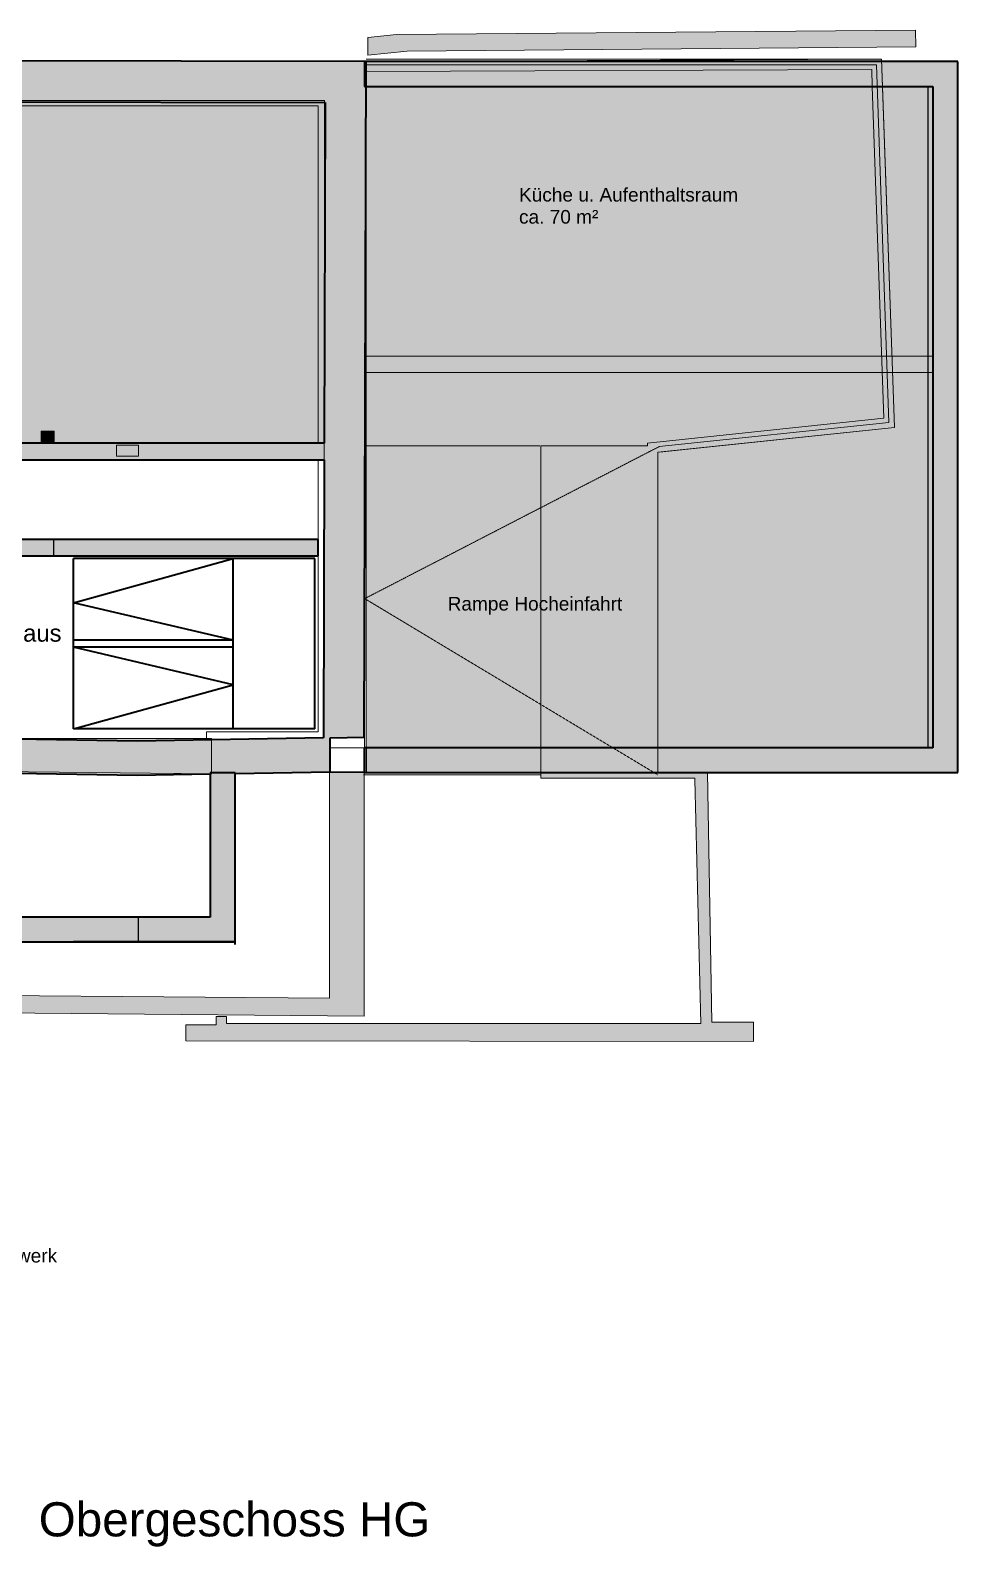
# Model space of a CAD drawing. Header units: millimetres. Extents: x -14559 to 21009, y -19333 to 10906.
# Drawn here: x 7405 to 21009, y -16211 to 6020 of the extents above; entities that cross this region are included whole.
import ezdxf

# ---------------------------------------------------------------- set-up
doc = ezdxf.new("R2010")
doc.units = ezdxf.units.MM
doc.linetypes.add('Verdeckt', pattern=[3, 2, -1])
for name, color, linetype, lineweight in [('A-DETL', 90, 'Continuous', 9), ('A-DETL-DEMO', 6, 'Continuous', 9), ('A-DETL-GENF', 92, 'Continuous', 9), ('A-DETL-HDLN', 90, 'Verdeckt', 9), ('A-DETL-MEDM', 33, 'Continuous', 25), ('A-DETL-THIN', 151, 'Continuous', 9), ('A-FLOR', 192, 'Continuous', 9), ('A-WALL', 113, 'Continuous', 9), ('A-WALL-PATT', 111, 'Continuous', 35), ('G-ANNO-TEXT', 231, 'Continuous', 9), ('S-COLS', 52, 'Continuous', 9)]:
    doc.layers.add(name, color=color, linetype=linetype, lineweight=lineweight)
doc.styles.add('Arial', font='arial.ttf', dxfattribs={"height": 500})
doc.styles.add('Arial_1', font='arial.ttf', dxfattribs={"height": 250})
doc.styles.add('Arial_2', font='arial.ttf', dxfattribs={"height": 200})

# ---------------------------------------------------------------- blocks, each defined once
blk = doc.blocks.new('Holzträger - 160 x 190-455370-Obergeschoss HG')
at = {"layer": 'S-COLS'}
blk.add_hatch(color=256, dxfattribs=at).paths.add_polyline_path([(80, -95), (80, 95), (-80, 95), (-80, -95)], flags=0)
for p, q in [((80, 95), (-80, 95)), ((-80, 95), (-80, -95)), ((80, -95), (80, 95)), ((-80, -95), (80, -95))]:
    blk.add_line(p, q, dxfattribs=at)

msp = doc.modelspace()

# ---------------------------------------------------------------- hatches: boundary and pattern name
at = {"layer": 'A-DETL-GENF', "transparency": 33554534}
h = msp.add_hatch(color=2, dxfattribs=at)
h.paths.add_polyline_path([(18013.866, -8802.445), (18012.259, -8522.45), (17402.916, -8522.45), (17339.04, -4863.007), (16607.983, -4863.007), (16607.983, -4498.007), (14893.162, -4498.007), (14893.162, -4943.747), (17151.08, -4943.747), (17151.08, -4962.068), (17241.155, -8540.928), (10281.659, -8540.928), (10281.659, -8438.636), (10131.659, -8438.636), (10131.659, -8560.928), (9686.983, -8560.928), (9686.983, -8795.946), (11723.772, -8797.536)], flags=0)
h.paths.add_polyline_path([(12303.17, -8432.139), (12303.17, -4852.139), (11793.705, -4852.139), (11793.705, -8169.142), (4915.909, -8115.998), (4915.909, -6559.612), (3680.361, -6546.591), (3680.361, -5766.591), (3027.762, -5766.591), (3027.762, -6826.591), (3698.484, -6826.591), (3698.484, -6706.591), (4758.484, -6706.591), (4758.484, -8106.591), (3698.484, -8106.591), (3698.519, -8356.599), (11723.772, -8427.053)], flags=0)
h.paths.add_polyline_path([(10063.428, -4882.515), (10063.428, -4361.085), (6658.428, -4361.085), (6658.428, -4843.756), (6916.847, -4846.698)], flags=0)
h.paths.add_polyline_path([(19756.79, 5196.993), (19906.881, 5196.993), (19892.983, 5594.993), (12332.473, 5562.822), (12332.473, 5416.45), (19748.149, 5444.445)], flags=0)
h.paths.add_polyline_path([(12357.983, 5654.217), (12933.586, 5714.716), (20393.98, 5780.007), (20392.055, 6019.999), (12775.682, 5958.895), (12357.983, 5914.993)], flags=0)
h = msp.add_hatch(color=1, dxfattribs=at)
h.paths.add_polyline_path([(10407.983, -7345.007), (10407.983, -4863.007), (10063.428, -4863.007), (10063.428, -4882.515), (10042.983, -4882.515), (10042.983, -6980.007), (8985.983, -6980.007), (8985.983, -7345.007)], flags=0)
h.paths.add_polyline_path([(6735.983, -7345.007), (6735.983, -6980.007), (4982.983, -6980.007), (4982.983, -7345.007)], flags=0)
h.paths.add_polyline_path([(3702.092, -7345.007), (3982.983, -7345.007), (3982.983, -6980.007), (3690.112, -6980.007), (3690.112, -7143.521), (3691.508, -7345.007)], flags=0)
h.paths.add_polyline_path([(20568.983, -4863.007), (21008.983, -4863.007), (21008.983, 5561.993), (19894.135, 5561.993), (19906.881, 5196.993), (20568.983, 5196.993), (20568.983, -4498.007), (16607.983, -4498.007), (16607.983, -4863.007), (17402.916, -4863.007)], flags=0)
h.paths.add_polyline_path([(14893.162, -4863.007), (14893.162, -4498.007), (12332.983, -4498.007), (12332.983, -4863.007)], flags=0)
h.paths.add_polyline_path([(3742.983, -4218.663), (3742.983, -3824.998), (3082.983, -3824.998), (3082.983, -4218.663)], flags=0)
h.paths.add_polyline_path([(11628.983, -1684.998), (11628.983, -1444.998), (7745.983, -1444.998), (7745.983, -1684.998)], flags=0)
h.paths.add_polyline_path([(6735.983, -1684.998), (6735.983, -1444.998), (5437.983, -1444.998), (5437.983, -1684.998)], flags=0)
h.paths.add_polyline_path([(19748.149, 5196.993), (19756.79, 5196.993), (19748.149, 5444.445), (12332.473, 5416.45), (12332.473, 5561.993), (12308.983, 5561.993), (12308.983, 5196.993), (19510.088, 5196.993)], flags=0)
h = msp.add_hatch(color=1, dxfattribs=at)
h.paths.add_polyline_path([(10063.428, -4882.515), (10063.428, -4863.007), (10042.983, -4863.007), (10042.983, -4882.283)], flags=0)
h.paths.add_polyline_path([(16607.983, -4863.007), (16607.983, -4498.007), (14893.162, -4498.007), (14893.162, -4863.007), (14922.141, -4863.007)], flags=0)
h.paths.add_polyline_path([(19906.881, 5196.993), (19892.983, 5561.993), (12332.473, 5560.955), (12332.473, 5416.45), (19748.149, 5444.445), (19756.79, 5196.993), (19763.87, 5196.993)], flags=0)
for color, points in [(30, [(20568.983, -4498.007), (20568.983, 5196.993), (12332.983, 5196.993), (12332.983, -4498.007)]), (2, [(16607.983, -4498.007), (16607.983, -166.055), (20081.414, 199.017), (19906.881, 5196.993), (19756.79, 5196.993), (19926.624, 333.574), (16457.983, -30.995), (16457.983, -73.741), (14893.162, -73.741), (14893.162, -4498.007), (15053.148, -4498.007)]), (157, [(-12418.306, -4687.701), (-5341.74, -4638.181), (-5341.74, -34.674), (11720.991, -34.674), (11720.991, 4990.436), (-12418.306, 4990.436), (-12418.306, -2602.044)])]:
    msp.add_hatch(color=color, dxfattribs=at).paths.add_polyline_path(points, flags=0)
at = {"layer": 'A-WALL-PATT', "lineweight": 9}
h = msp.add_hatch(color=256, dxfattribs=at)
h.paths.add_polyline_path([(11731.18, 4963.901), (11732.892, 5563.899), (4692.046, 5576.514), (4690.996, 4990.436), (11720.991, 4990.436), (11720.991, 4963.919), (11723.772, 4963.914)], flags=0)
h.paths.add_polyline_path([(-3079.009, 4990.436), (-150.986, 4990.436), (-149.92, 5585.189), (-4453.834, 5592.9), (-4454.909, 4992.901)], flags=0)
h.paths.add_polyline_path([(3810.995, 4990.436), (3812.048, 5578.09), (730.079, 5583.612), (729.016, 4990.436), (3748.163, 4990.436)], flags=0)
h.paths.add_polyline_path([(-5334.908, 4994.478), (-5333.833, 5594.477), (-8375.219, 5599.926), (-8376.294, 4999.927), (-7503.927, 4998.364)], flags=0)
for points in [[(11704.592, -4353.784), (12304.624, -4343.31), (12331.847, 5196.993), (12308.983, 5196.993), (12308.983, 5561.993), (12308.983, 5562.867), (11732.892, 5563.899), (11720.991, 1393.38), (11720.991, -34.674), (11716.916, -34.674), (11709.59, -2602.044)], [(12331.847, 5196.993), (12332.056, 5561.993), (12308.983, 5561.993), (12308.983, 5196.993)], [(19906.881, 5196.993), (19892.983, 5561.993), (12332.473, 5560.955), (12332.473, 5416.45), (19748.149, 5444.445), (19756.79, 5196.993), (19763.87, 5196.993)], [(20643.983, -4863.007), (21008.983, -4863.007), (21008.983, 5196.993), (20643.983, 5196.993), (20643.983, -4560.223)], [(11716.916, -34.674), (11720.991, -34.674), (11720.991, 1393.38)], [(11628.983, -1684.998), (11628.983, -1444.998), (5437.983, -1444.998), (5437.983, -1684.998), (7745.983, -1684.998)], [(8972.359, -4901.551), (8972.359, -4870.096), (6658.428, -4843.756), (6658.428, -4361.085), (4877.983, -4330.007), (4869.257, -4829.931), (7881.793, -4882.515)], [(8972.359, -4870.096), (8972.359, -4401.475), (6658.428, -4361.085), (6658.428, -4843.756), (6916.847, -4846.698)], [(10042.983, -4882.283), (10042.983, -4863.007), (10063.428, -4863.007), (10063.428, -4382.43), (8972.359, -4401.475), (8972.359, -4870.096), (10041.657, -4882.267)], [(16607.983, -4863.007), (16607.983, -4498.007), (14893.162, -4498.007), (14893.162, -4863.007), (14922.141, -4863.007)], [(10063.124, -4882.512), (10063.428, -4882.507), (10063.428, -4863.007), (10042.983, -4863.007), (10042.983, -4882.283)], [(10407.983, -7345.007), (10407.983, -4876.492), (10042.983, -4882.863), (10042.983, -7345.007)], [(10063.428, -4882.507), (10407.983, -4876.492), (10407.983, -4863.007), (10063.428, -4863.007)]]:
    msp.add_hatch(color=256, dxfattribs=at).paths.add_polyline_path(points, flags=0)
h = msp.add_hatch(color=256, dxfattribs=at)
h.paths.add_polyline_path([(21008.983, 5196.993), (21008.983, 5561.993), (19894.135, 5561.993), (19906.881, 5196.993), (20643.983, 5196.993)], flags=0)
h.paths.add_polyline_path([(19756.79, 5196.993), (19748.149, 5444.445), (12332.473, 5416.45), (12332.473, 5561.993), (12308.983, 5561.993), (12308.983, 5196.993), (19748.149, 5196.993)], flags=0)
h = msp.add_hatch(color=256, dxfattribs=at)
h.paths.add_polyline_path([(11720.991, 4963.919), (11720.991, 4990.436), (4690.996, 4990.436), (4690.971, 4976.515), (11631.498, 4964.079)], flags=0)
h.paths.add_polyline_path([(3810.973, 4978.091), (3810.995, 4990.436), (729.016, 4990.436), (729.004, 4983.613), (2109.923, 4981.139)], flags=0)
h.paths.add_polyline_path([(-150.995, 4985.19), (-150.986, 4990.436), (-3079.009, 4990.436)], flags=0)
h = msp.add_hatch(color=256, dxfattribs=at)
h.paths.add_polyline_path([(11716.231, -274.674), (11716.916, -34.674), (3072.786, -34.674), (3072.786, -185.313), (2892.786, -185.313), (2892.786, -34.674), (-426.925, -34.674), (-426.925, -206.157), (-606.925, -206.157), (-606.925, -34.674), (-5101.74, -34.674), (-5101.74, -274.674), (6916.847, -274.674)], flags=0)
h.paths.add_polyline_path([(-4191.409, -229.69), (-4191.409, -49.69), (-4031.409, -49.69), (-4031.409, -229.69)], flags=0)
h.paths.add_polyline_path([(-2287.443, -227.825), (-2407.443, -227.825), (-2407.443, -87.825), (-2287.443, -87.825)], flags=0)
h.paths.add_polyline_path([(3290.597, -200.406), (3290.597, -80.406), (3410.597, -80.406), (3410.597, -200.406)], flags=0)
h = msp.add_hatch(color=256, dxfattribs=at)
h.paths.add_polyline_path([(8972.359, -4901.551), (10041.657, -4882.267), (8972.359, -4870.096), (8972.359, -4882.515)], flags=0)
h.paths.add_polyline_path([(10407.983, -4876.492), (11803.17, -4852.139), (11804.597, -4352.038), (10063.428, -4382.43), (10063.428, -4863.007), (10407.983, -4863.007)], flags=0)
h = msp.add_hatch(color=256, dxfattribs=at)
h.paths.add_polyline_path([(20568.983, -4863.007), (20643.983, -4863.007), (20643.983, -4498.007), (16607.983, -4498.007), (16607.983, -4863.007), (17402.916, -4863.007)], flags=0)
h.paths.add_polyline_path([(14893.162, -4863.007), (14893.162, -4498.007), (12304.183, -4498.007), (12303.17, -4863.007), (12332.983, -4863.007)], flags=0)
h = msp.add_hatch(color=256, dxfattribs=at)
h.paths.add_polyline_path([(9980.052, -7345.007), (10042.983, -7345.007), (10042.983, -6980.007), (4915.909, -6980.007), (4915.909, -7345.007), (8985.983, -7345.007)], flags=0)
h.paths.add_polyline_path([(4513.385, -7345.007), (4758.484, -7345.007), (4758.484, -6980.007), (3688.852, -6980.007), (3691.508, -7345.007), (3982.983, -7345.007)], flags=0)
at = {"layer": 'S-COLS'}
msp.add_hatch(color=256, dxfattribs=at).paths.add_polyline_path([(8670.019, -222.353), (8992.272, -222.353), (8992.272, -62.353), (8670.019, -62.353)], flags=0)

# ---------------------------------------------------------------- linework, layer by layer
at = {"layer": 'A-DETL', "lineweight": 35}
for p, q in [((21008.983, -4863.007), (21008.983, 5561.993)), ((8038.983, -4223.007), (8038.983, -1723.007)), ((11578.983, -1723.007), (8038.983, -1723.007)), ((8038.983, -2371.016), (10378.983, -1723.007)), ((10378.983, -4223.007), (10378.983, -1723.007)), ((11578.983, -4223.007), (11578.983, -1723.007)), ((10378.983, -2923.007), (8038.983, -2371.016)), ((10378.983, -2923.007), (8038.983, -2923.007)), ((10378.983, -3023.007), (8038.983, -3023.007)), ((10378.983, -3574.998), (8038.983, -3023.007)), ((8038.983, -4223.007), (10378.983, -3574.998)), ((11578.983, -4223.007), (8038.983, -4223.007)), ((19447.022, -4863.007), (21008.983, -4863.007)), ((10407.983, -7385.007), (10407.983, -6605.007)), ((10407.983, -7345.007), (8038.983, -7345.007))]:
    msp.add_line(p, q, dxfattribs=at)
at = {"layer": 'A-DETL-DEMO'}
for p, q in [((20392.055, 6019.999), (12775.682, 5958.895)), ((20393.98, 5780.007), (20392.055, 6019.999)), ((12775.682, 5958.895), (12357.983, 5914.993)), ((12357.983, 5914.993), (12357.983, 5654.217)), ((19892.983, 5594.993), (12332.473, 5562.822)), ((12332.473, 5562.822), (12332.473, 5416.45)), ((12357.983, 5654.217), (12933.586, 5714.716)), ((12933.586, 5714.716), (20393.98, 5780.007)), ((19906.881, 5196.993), (19892.983, 5594.993)), ((12332.473, 5416.45), (19748.149, 5444.445)), ((19748.149, 5444.445), (19756.79, 5196.993)), ((19756.79, 5196.993), (19926.624, 333.574)), ((20081.414, 199.017), (19906.881, 5196.993)), ((19926.624, 333.574), (16457.983, -30.995)), ((16607.983, -166.055), (20081.414, 199.017)), ((16457.983, -73.741), (14893.162, -73.741)), ((14893.162, -73.741), (14893.162, -4498.007)), ((16457.983, -30.995), (16457.983, -73.741)), ((16607.983, -4498.007), (16607.983, -166.055)), ((10063.428, -4361.085), (6658.428, -4361.085)), ((10063.428, -4882.515), (10063.428, -4361.085)), ((14893.162, -4498.007), (14893.162, -4943.747)), ((16607.983, -4863.007), (16607.983, -4498.007)), ((6658.428, -4843.756), (10063.428, -4882.515)), ((12303.17, -4852.139), (11793.705, -4852.139)), ((11793.705, -4852.139), (11793.705, -8169.142)), ((12303.17, -8432.139), (12303.17, -4852.139)), ((17339.04, -4863.007), (16607.983, -4863.007)), ((17402.916, -8522.45), (17339.04, -4863.007)), ((14893.162, -4943.747), (17151.08, -4943.747)), ((17151.08, -4943.747), (17151.08, -4962.068)), ((17151.08, -4962.068), (17241.155, -8540.928)), ((11793.705, -8169.142), (4915.909, -8115.998)), ((3698.519, -8356.599), (12303.17, -8432.139)), ((10281.659, -8438.636), (10131.659, -8438.636)), ((10131.659, -8438.636), (10131.659, -8560.928)), ((10281.659, -8540.928), (10281.659, -8438.636)), ((10131.659, -8560.928), (9686.983, -8560.928)), ((9686.983, -8560.928), (9686.983, -8795.946)), ((17241.155, -8540.928), (10281.659, -8540.928)), ((18012.259, -8522.45), (17402.916, -8522.45)), ((18013.866, -8802.445), (18012.259, -8522.45)), ((9686.983, -8795.946), (18013.866, -8802.445))]:
    msp.add_line(p, q, dxfattribs=at)
at = {"layer": 'A-DETL-HDLN'}
for p, q in [((12310.422, -2311.506), (16628.621, -83.446)), ((14879.983, -73.741), (12316.807, -73.741)), ((16607.983, -4893.741), (12310.422, -2311.506)), ((14893.162, -4893.741), (12293.162, -4893.741))]:
    msp.add_line(p, q, dxfattribs=at)
at = {"layer": 'A-DETL-MEDM'}
for p, q in [((12332.473, 5561.993), (12308.983, 5561.993)), ((12308.983, 5561.993), (12308.983, 5196.993)), ((19894.135, 5561.993), (12332.473, 5561.993)), ((21008.983, 5561.993), (19894.135, 5561.993)), ((21008.983, -4863.007), (21008.983, 5561.993)), ((12308.983, 5196.993), (12332.983, 5196.993)), ((12332.983, 5196.993), (19756.79, 5196.993)), ((19756.79, 5196.993), (19906.881, 5196.993)), ((19906.881, 5196.993), (20568.983, 5196.993)), ((20568.983, 5196.993), (20568.983, -4498.007)), ((11628.983, -1444.998), (7745.983, -1444.998)), ((7745.983, -1444.998), (7745.983, -1684.998)), ((11628.983, -1684.998), (11628.983, -1444.998)), ((7745.983, -1684.998), (11628.983, -1684.998)), ((14893.162, -4498.007), (12332.983, -4498.007)), ((12332.983, -4498.007), (12332.983, -4863.007)), ((16607.983, -4498.007), (14893.162, -4498.007)), ((20568.983, -4498.007), (16607.983, -4498.007)), ((10063.428, -4863.007), (10042.983, -4863.007)), ((10042.983, -4863.007), (10042.983, -4882.283)), ((10042.983, -4882.283), (10042.983, -6980.007)), ((10407.983, -4863.007), (10063.428, -4863.007)), ((10407.983, -7345.007), (10407.983, -4863.007)), ((12332.983, -4863.007), (14893.162, -4863.007)), ((14893.162, -4863.007), (17339.04, -4863.007)), ((17339.04, -4863.007), (21008.983, -4863.007)), ((10042.983, -6980.007), (8985.983, -6980.007)), ((8985.983, -6980.007), (8985.983, -7345.007)), ((8985.983, -7345.007), (10407.983, -7345.007))]:
    msp.add_line(p, q, dxfattribs=at)
at = {"layer": 'A-DETL-THIN'}
for p, q in [((12332.983, 5594.993), (19892.983, 5594.993)), ((19892.983, 5594.993), (20081.414, 199.017)), ((12332.983, 5514.993), (19815.728, 5514.993)), ((19815.728, 5514.993), (19998.86, 270.781)), ((20568.983, 5196.993), (12332.983, 5196.993)), ((12332.983, 5196.993), (12332.983, -4498.007)), ((20568.983, -4498.007), (20568.983, 5196.993)), ((11720.991, 4990.436), (-12418.306, 4990.436)), ((11720.991, -34.674), (11720.991, 4990.436)), ((16628.621, -83.446), (19998.86, 270.781)), ((16636.983, -163.007), (20081.414, 199.017)), ((-5341.74, -34.674), (11720.991, -34.674)), ((12332.983, -4498.007), (20568.983, -4498.007))]:
    msp.add_line(p, q, dxfattribs=at)
at = {"layer": 'A-FLOR'}
msp.add_line((11804.181, -4498.007), (12304.183, -4498.007), dxfattribs=at)
at = {"layer": 'A-WALL', "color": 7, "lineweight": 35}
for p, q in [((12332.473, 5562.824), (4692.046, 5576.514)), ((12304.624, -4343.31), (12332.886, 5560.936)), ((11731.18, 4963.901), (11716.916, -34.674)), ((-5101.74, -274.674), (11716.231, -274.674)), ((11716.231, -274.674), (11704.592, -4353.784)), ((11704.592, -4353.784), (8972.359, -4401.475)), ((11803.17, -4852.139), (11804.597, -4352.038)), ((11804.597, -4352.038), (12304.624, -4343.31)), ((12304.183, -4498.007), (12303.141, -4863.007)), ((4869.257, -4829.931), (8972.359, -4901.551)), ((8972.359, -4901.551), (10042.983, -4882.863)), ((10407.983, -4876.492), (11803.17, -4852.139)), ((10042.983, -6980.007), (3688.852, -6980.007)), ((3691.508, -7345.007), (10407.983, -7345.007))]:
    msp.add_line(p, q, dxfattribs=at)
at = {"layer": 'A-WALL', "color": 32, "lineweight": 35}
msp.add_line((21008.983, 5561.993), (12308.983, 5561.993), dxfattribs=at)
at = {"layer": 'A-WALL', "color": 14, "lineweight": 35}
for p, q in [((12308.983, 5561.993), (12308.983, 5196.993)), ((21008.983, -4863.007), (21008.983, 5561.993)), ((20643.983, 5196.993), (20643.983, -4498.007)), ((11628.983, -1444.998), (7745.983, -1444.998)), ((11628.983, -1684.998), (11628.983, -1444.998)), ((5437.983, -1684.998), (11628.983, -1684.998)), ((20643.983, -4498.007), (20568.983, -4498.007)), ((10042.983, -4882.863), (10042.983, -6980.007)), ((10407.983, -7345.007), (10407.983, -4876.492)), ((12303.17, -4863.007), (21008.983, -4863.007))]:
    msp.add_line(p, q, dxfattribs=at)
at = {"layer": 'A-WALL', "color": 22, "lineweight": 35}
for p, q in [((12308.983, 5196.993), (20643.983, 5196.993)), ((20568.983, -4498.007), (12304.183, -4498.007))]:
    msp.add_line(p, q, dxfattribs=at)
at = {"layer": 'A-WALL'}
for p, q in [((11628.983, 4911.993), (3128.983, 4911.993)), ((11628.983, -34.674), (11628.983, 4911.993)), ((12320.562, 1241.993), (20643.983, 1241.993)), ((20643.983, 1001.993), (12319.877, 1001.993)), ((11716.231, -274.674), (11716.916, -34.674)), ((11628.983, -1444.998), (11628.983, -274.674)), ((11628.983, -4263.007), (11628.983, -1684.998)), ((12308.983, -2815.807), (12308.983, -4498.007)), ((9988.983, -4263.007), (11628.983, -4263.007)), ((9988.983, -4383.73), (9988.983, -4263.007)), ((10407.983, -4876.492), (10042.983, -4882.863)), ((11180.53, -4863.007), (12303.141, -4863.007))]:
    msp.add_line(p, q, dxfattribs=at)
at = {"layer": 'A-WALL', "color": 169, "lineweight": 35}
for p, q in [((4690.971, 4976.515), (11731.18, 4963.901)), ((11716.916, -34.674), (3072.786, -34.674))]:
    msp.add_line(p, q, dxfattribs=at)
at = {"layer": 'A-WALL', "color": 27, "lineweight": 35}
msp.add_line((7745.983, -1444.998), (-5101.74, -1444.998), dxfattribs=at)
at = {"layer": 'A-WALL', "color": 44, "lineweight": 35}
msp.add_line((8972.359, -4401.475), (4877.983, -4330.007), dxfattribs=at)
at = {"layer": 'S-COLS'}
for p, q in [((8992.272, -62.353), (8670.019, -62.353)), ((8670.019, -62.353), (8670.019, -222.353)), ((8992.272, -222.353), (8992.272, -62.353)), ((8670.019, -222.353), (8992.272, -222.353))]:
    msp.add_line(p, q, dxfattribs=at)

# ---------------------------------------------------------------- block references
at = {"layer": 'S-COLS', "rotation": 270.0000000000005}
msp.add_blockref('Holzträger - 160 x 190-455370-Obergeschoss HG', (7658.596, 63.143), dxfattribs=at)

# ---------------------------------------------------------------- texts
at = {"layer": 'G-ANNO-TEXT', "color": 1, "attachment_point": 1}
for s, insert, char_height, width, style in [('Küche u. Aufenthaltsraum', (14573.776, 3709.78), 200, 4000.42063, 'Arial_2'), ('ca. 70 m²', (14573.776, 3385.665), 200, 1443.0375, 'Arial_2'), ('Treppenhaus', (5804.712, -2692.701), 250, 2461.18062, 'Arial_1'), ('direkt auf Mauerwerk', (5189.765, -11844.237), 200, 3214.76687, 'Arial_2')]:
    msp.add_mtext(s, dxfattribs=dict(at, insert=insert, char_height=char_height, width=width, style=style))
at = {"layer": 'G-ANNO-TEXT', "color": 7, "attachment_point": 1}
for s, insert, char_height, width, style in [('Rampe Hocheinfahrt', (13526.893, -2286.294), 200, 3182.69938, 'Arial_2'), ('Obergeschoss HG', (7528.506, -15560.124), 500, 7094.93437, 'Arial')]:
    msp.add_mtext(s, dxfattribs=dict(at, insert=insert, char_height=char_height, width=width, style=style))

doc.saveas('drawing.dxf')
